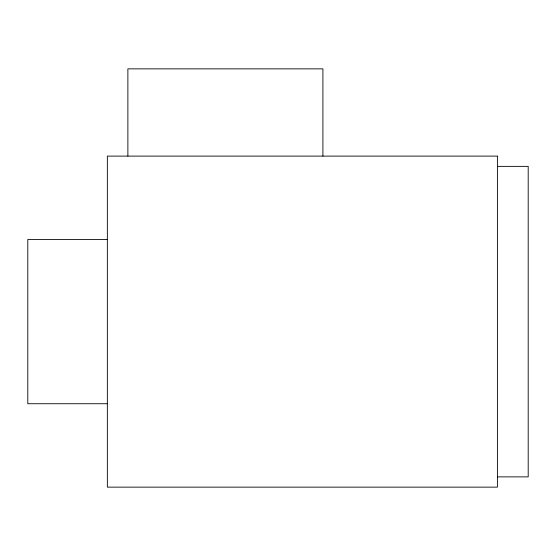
<?xml version="1.0" encoding="UTF-8"?>
<svg xmlns="http://www.w3.org/2000/svg" width="556" height="556" viewBox="0 0 556 556"><rect width="100%" height="100%" fill="white"/><g stroke="black" fill="none" stroke-linecap="round" stroke-linejoin="round"><path stroke-width="0.83" d="M497.405 166.369L528.2 166.369L528.2 476.874L497.405 476.874M107.35 239.511L27.8 239.511L27.8 403.739L107.35 403.739M322.911 156.111L322.911 68.861L127.88 68.861L127.88 156.111M497.405 156.111L107.35 156.111L107.35 487.139L497.405 487.139L497.405 156.111"/></g></svg>
